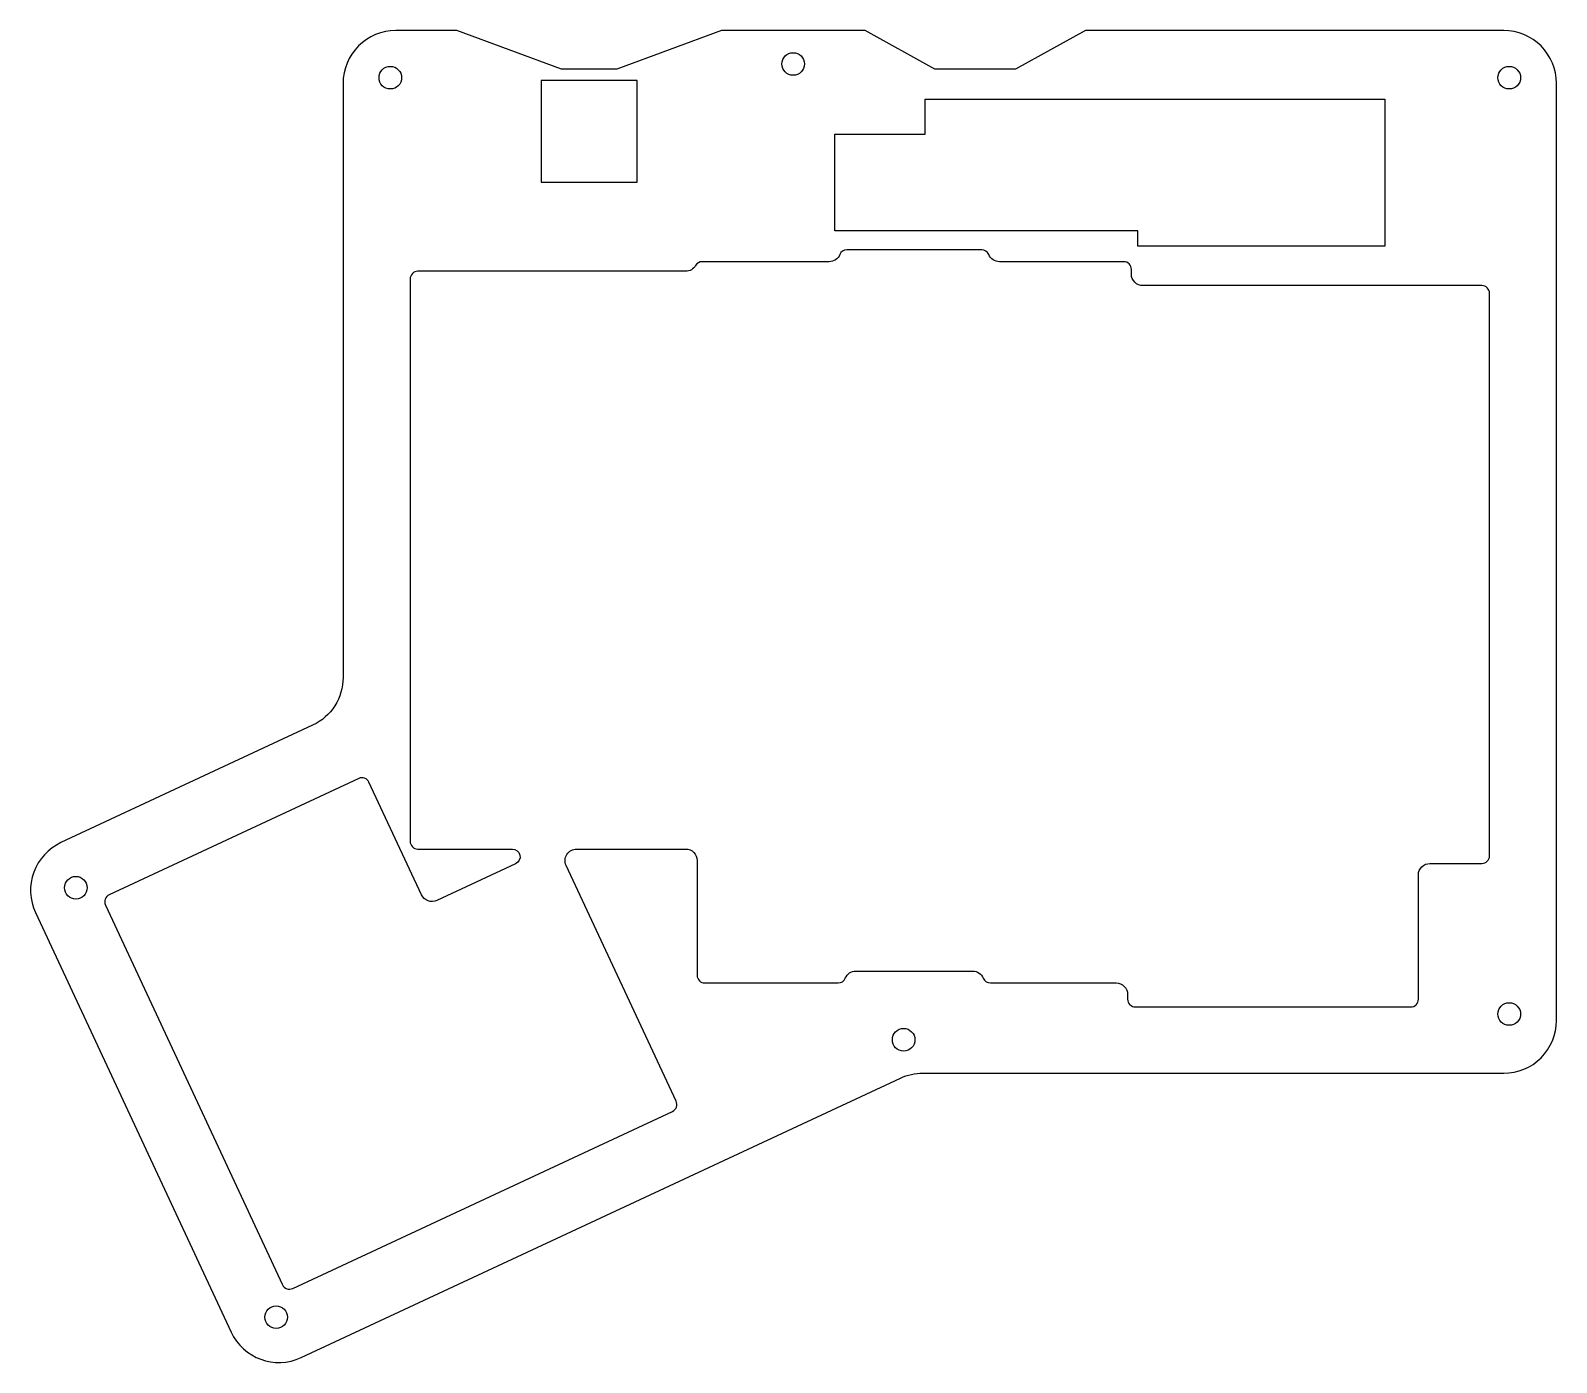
# Model space of a CAD drawing. Extents: x 12 to 215, y 10 to 187.
import ezdxf

# ---------------------------------------------------------------- set-up
doc = ezdxf.new("R2010")
doc.units = 0
doc.header["$MEASUREMENT"] = 0
doc.layers.get('0').update_dxf_attribs({"color": 1})

msp = doc.modelspace()

# ---------------------------------------------------------------- linework, layer by layer
for points in [[(207.81, 186.61), (152.3, 186.61), (142.99, 181.5), (132.29, 181.5), (123.01, 186.61), (103.94, 186.61), (90.06, 181.5), (82.71, 181.5), (68.83, 186.61), (60.72, 186.61, 0.414214), (53.72, 179.61), (53.72, 100.73, -0.291482), (49.68, 94.38), (16.27, 78.8, 0.414222), (12.88, 69.5), (38.85, 13.82, 0.414191), (48.15, 10.43), (127.72, 47.53, -0.109498), (130.68, 48.18), (207.81, 48.18, 0.414214), (214.81, 55.18), (214.81, 179.61, 0.414214)], [(76.63, 76), (66.17, 71.12, -0.414214), (64.14, 71.86), (57.16, 86.83, 0.414214), (55.81, 87.32), (22.66, 71.86, 0.414214), (22.17, 70.51), (45.68, 20.09, 0.414214), (47.03, 19.6), (97.45, 43.11, 0.414214), (97.94, 44.46), (83.34, 75.77, -0.548619), (84.72, 77.94), (99.2, 77.94, -0.414214), (100.72, 76.42), (100.72, 61.18, 0.414214), (101.74, 60.16), (119.45, 60.16, 0.305615), (120.39, 60.79, -0.305615), (121.81, 61.75), (137.3, 61.75, -0.305615), (138.71, 60.79, 0.305615), (139.65, 60.16), (156.35, 60.16, -0.414214), (157.87, 58.64), (157.87, 58, 0.414214), (158.89, 56.98), (195.47, 56.98, 0.414214), (196.48, 58), (196.48, 74.51, -0.414214), (198.01, 76.03), (204.92, 76.03, 0.414214), (205.92, 77.03), (205.92, 151.74, 0.414214), (204.92, 152.74), (159.91, 152.74, -0.414214), (158.38, 154.27), (158.38, 154.9, 0.414214), (157.37, 155.92), (140.86, 155.92, -0.305615), (139.44, 156.87, 0.305615), (138.5, 157.51), (120.6, 157.51, 0.305615), (119.66, 156.87, -0.305615), (118.25, 155.92), (101.4, 155.92, 0.267949), (100.52, 155.41, -0.267949), (99.2, 154.65), (63.64, 154.65, 0.414214), (62.62, 153.63), (62.62, 78.96, 0.414214), (63.64, 77.94), (76.2, 77.94, -0.802585)]]:
    msp.add_lwpolyline(points, format="xyb", close=True)
for points in [[(80, 180), (80, 166.5), (92.77, 166.5), (92.77, 180)], [(192, 177.5), (192, 158), (159.22, 158), (159.22, 160), (119, 160), (119, 172.85), (131, 172.85), (131, 177.5)]]:
    msp.add_lwpolyline(points, close=True)
for centre in [(113.47, 182.17), (113.47, 182.17), (59.99, 180.35), (208.54, 180.35), (18.25, 72.81), (208.54, 56.04), (128.14, 52.63), (44.84, 15.8)]:
    msp.add_circle(centre, 1.5)

doc.saveas('drawing.dxf')
